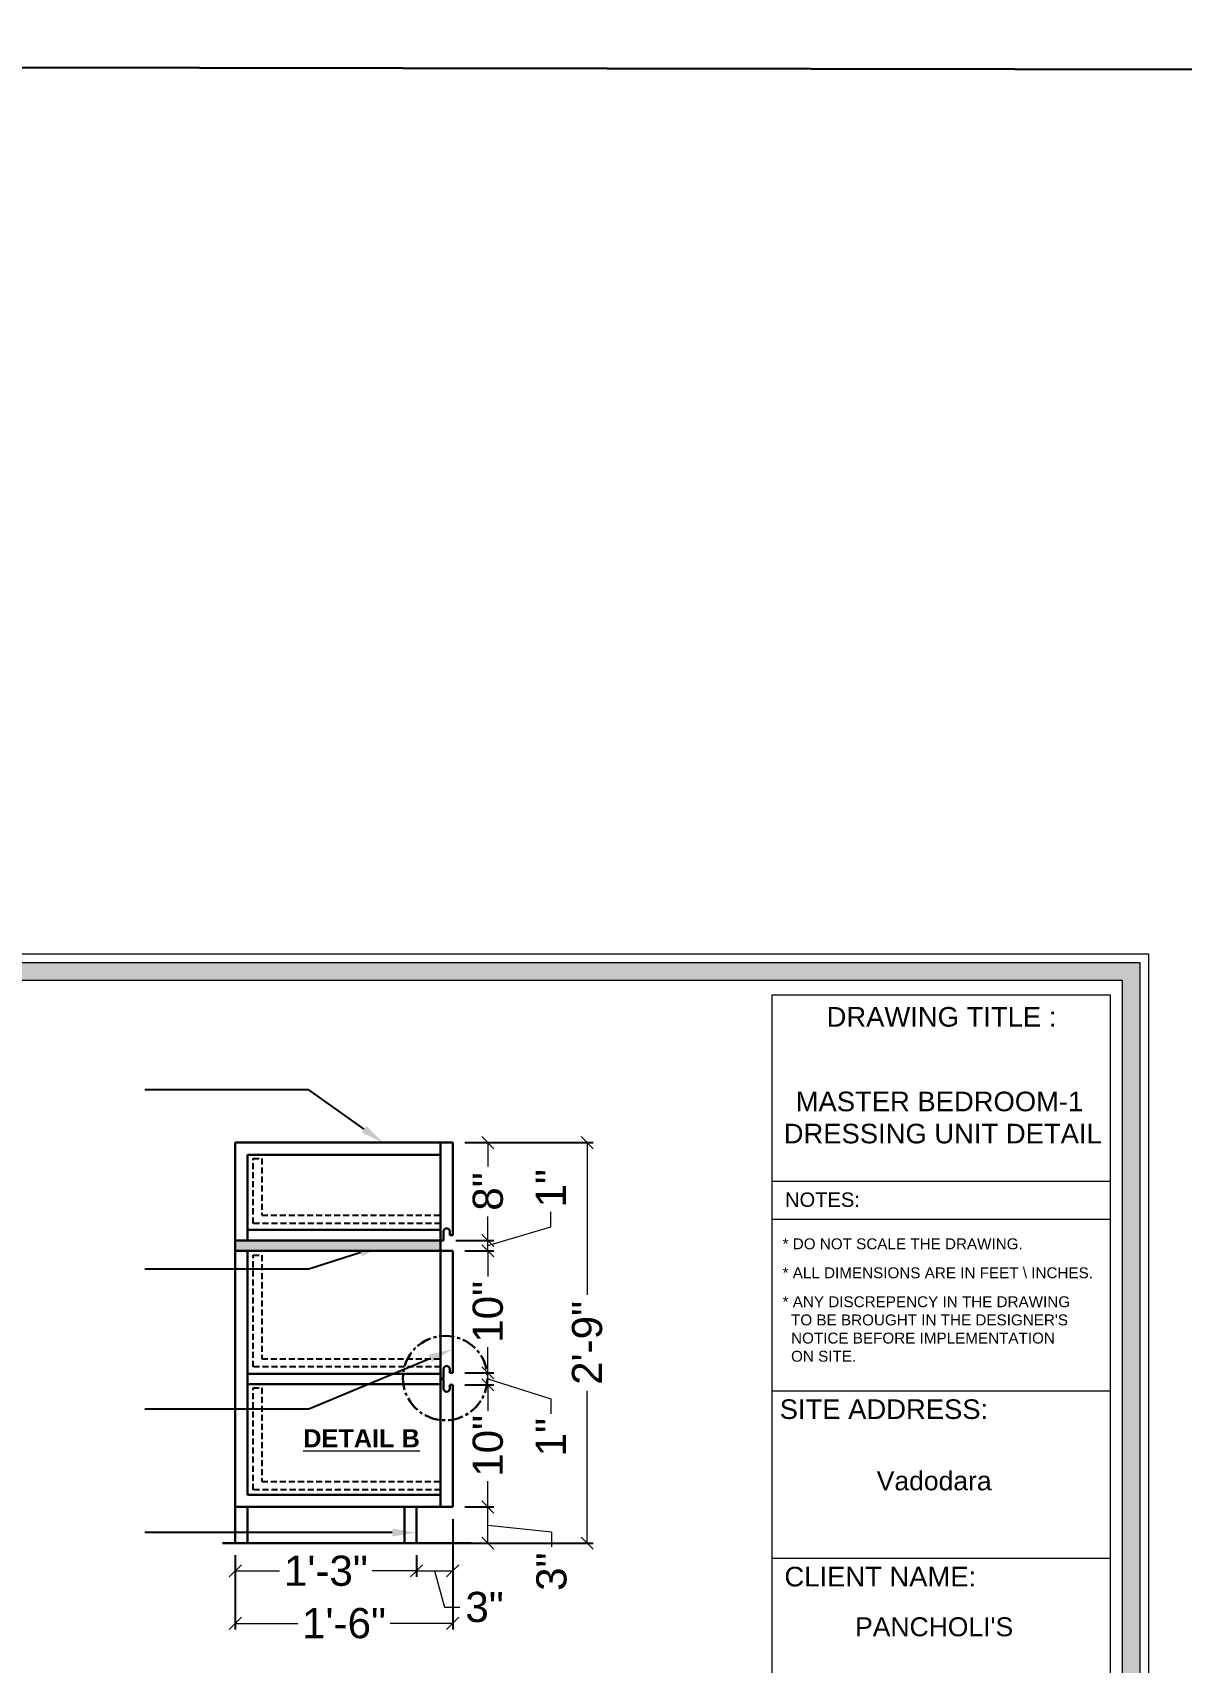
# Model space of a CAD drawing. Header units: millimetres. Extents: x 56222 to 3066687, y -650199 to -121287.
# Drawn here: x 132552.1 to 132647.2, y -183970.8 to -183835.7 of the extents above; entities that cross this region are included whole.
import ezdxf
from ezdxf import colors
from ezdxf.entities.mleader import LeaderData, LeaderLine
from ezdxf.enums import TextEntityAlignment as Align
from ezdxf.math import Vec2, Vec3

# ---------------------------------------------------------------- set-up
doc = ezdxf.new("R2010")
doc.units = ezdxf.units.MM
doc.header["$MEASUREMENT"] = 0
doc.header["$PDMODE"] = 35
for name, pattern in [('CENTER', [2, 1.25, -0.25, 0.25, -0.25]), ('DASHED2', [0.375, 0.25, -0.125]), ('DASHEDX2', [1.5, 1, -0.5])]:
    doc.linetypes.add(name, pattern=pattern)
doc.layers.get('Defpoints').update_dxf_attribs({"color": 220})
doc.layers.add('AR HATCH-7', color=7, linetype='Continuous')
for name, color, linetype, lineweight in [('DIM.', 250, 'Continuous', 13), ('dim05', 1, 'Continuous', 13), ('Dimension', 10, 'DASHEDX2', 20), ('FURNITURE', 32, 'Continuous', 9), ('NAME PLATE', 7, 'Continuous', 25), ('SECTION ( SLAB PLine )', 104, 'Continuous', 30), ('Text', 7, 'Continuous', 15), ('TILE', 14, 'Continuous', 9), ('wall', 7, 'Continuous', 30)]:
    doc.layers.add(name, color=color, linetype=linetype, lineweight=lineweight)
doc.styles.add('Arial', font='arial.ttf')
doc.styles.get("Standard").update_dxf_attribs({"font": 'arial.ttf', "height": 6})
doc.styles.add('style4', font='ARIALN.TTF')
doc.dimstyles.new('ISO-25', dxfattribs={"dimtxt": 2.5, "dimasz": 1, "dimexe": 0.5, "dimexo": 1, "dimtad": 0, "dimdec": 1, "dimlunit": 4, "dimtxsty": 'Standard', "dimblk": 'OBLIQUE', "dimcen": 2.5, "dimclrd": 1, "dimclre": 1, "dimclrt": 5, "dimadec": 0, "dimazin": 0, "dimtfac": 1, "dimtdec": 1, "dimtmove": 0, "dimatfit": 3, "dimfxl": 1, "dimlwd": -1, "dimarcsym": 0})

# ---------------------------------------------------------------- blocks, each defined once
blk = doc.blocks.new('_Oblique')
at = {"layer": 'wall', "color": 0, "lineweight": -2}
blk.add_line((-0.5, -0.5), (0.5, 0.5), dxfattribs=at)
blk = doc.blocks.new('*D301')
at = {"layer": 'Defpoints', "color": 0, "lineweight": 30, "transparency": 16777216}
for p in [(132568.89, -183960.88), (132583.89, -183960.88), (132583.89, -183963.18)]:
    blk.add_point(p, dxfattribs=at)
at = {"layer": 'dim05', "color": 1, "linetype": 'Continuous', "lineweight": -2, "transparency": 16777216}
for p, q in [((132568.89, -183961.88), (132568.89, -183963.68)), ((132583.89, -183961.88), (132583.89, -183963.68))]:
    blk.add_line(p, q, dxfattribs=at)
at = {"layer": 'dim05', "color": 1, "linetype": 'Continuous', "transparency": 16777216}
for p, q in [((132568.89, -183963.18), (132572.56, -183963.18)), ((132583.89, -183963.18), (132580.22, -183963.18))]:
    blk.add_line(p, q, dxfattribs=at)
at = {"layer": 'dim05', "color": 1, "transparency": 16777216, "rotation": 180}
blk.add_blockref('_Oblique', (132568.89, -183963.18), dxfattribs=at)
at = {"layer": 'dim05', "color": 1, "transparency": 16777216}
blk.add_blockref('_Oblique', (132583.89, -183963.18), dxfattribs=at)
at = {"layer": 'dim05', "color": 5, "lineweight": 25, "transparency": 16777216, "insert": (132576.39, -183963.18), "char_height": 2.5, "attachment_point": 5, "style": 'Arial'}
blk.add_mtext('1\'-3"', dxfattribs=at)
blk = doc.blocks.new('*D302')
at = {"layer": 'Defpoints', "color": 0, "lineweight": 30, "transparency": 16777216}
for p in [(132586.89, -183957.88), (132583.89, -183960.88), (132586.89, -183963.18)]:
    blk.add_point(p, dxfattribs=at)
at = {"layer": 'dim05', "color": 1, "linetype": 'Continuous', "lineweight": -2, "transparency": 16777216}
for p, q in [((132586.89, -183958.88), (132586.89, -183963.68)), ((132583.89, -183961.88), (132583.89, -183963.68))]:
    blk.add_line(p, q, dxfattribs=at)
at = {"layer": 'dim05', "color": 1, "linetype": 'Continuous', "transparency": 16777216}
for p, q in [((132583.89, -183963.18), (132586.89, -183963.18)), ((132585.39, -183963.18), (132586.22, -183966.18)), ((132586.22, -183966.18), (132587.47, -183966.18))]:
    blk.add_line(p, q, dxfattribs=at)
at = {"layer": 'dim05', "color": 1, "transparency": 16777216, "rotation": 180}
blk.add_blockref('_Oblique', (132583.89, -183963.18), dxfattribs=at)
at = {"layer": 'dim05', "color": 1, "transparency": 16777216}
blk.add_blockref('_Oblique', (132586.89, -183963.18), dxfattribs=at)
at = {"layer": 'dim05', "color": 5, "lineweight": 25, "transparency": 16777216, "insert": (132589.53, -183966.18), "char_height": 2.5, "attachment_point": 5, "style": 'Arial'}
blk.add_mtext('3"', dxfattribs=at)
blk = doc.blocks.new('*D303')
at = {"layer": 'Defpoints', "color": 0, "lineweight": 30, "transparency": 16777216}
for p in [(132586.89, -183957.88), (132568.89, -183960.88), (132586.89, -183967.52)]:
    blk.add_point(p, dxfattribs=at)
at = {"layer": 'dim05', "color": 1, "linetype": 'Continuous', "lineweight": -2, "transparency": 16777216}
for p, q in [((132586.89, -183958.88), (132586.89, -183968.02)), ((132568.89, -183961.88), (132568.89, -183968.02))]:
    blk.add_line(p, q, dxfattribs=at)
at = {"layer": 'dim05', "color": 1, "linetype": 'Continuous', "transparency": 16777216}
for p, q in [((132568.89, -183967.52), (132574.06, -183967.52)), ((132586.89, -183967.52), (132581.72, -183967.52))]:
    blk.add_line(p, q, dxfattribs=at)
at = {"layer": 'dim05', "color": 1, "transparency": 16777216, "rotation": 180}
blk.add_blockref('_Oblique', (132568.89, -183967.52), dxfattribs=at)
at = {"layer": 'dim05', "color": 1, "transparency": 16777216}
blk.add_blockref('_Oblique', (132586.89, -183967.52), dxfattribs=at)
at = {"layer": 'dim05', "color": 5, "lineweight": 25, "transparency": 16777216, "insert": (132577.89, -183967.52), "char_height": 2.5, "attachment_point": 5, "style": 'Arial'}
blk.add_mtext('1\'-6"', dxfattribs=at)
blk = doc.blocks.new('*D304')
at = {"layer": 'Defpoints', "color": 0, "lineweight": 30, "transparency": 16777216}
for p in [(132586.89, -183957.88), (132589.81, -183957.88), (132587.25, -183960.88)]:
    blk.add_point(p, dxfattribs=at)
at = {"layer": 'dim05', "color": 1, "linetype": 'Continuous', "lineweight": -2, "transparency": 16777216}
for p, q in [((132587.89, -183957.88), (132590.31, -183957.88)), ((132588.25, -183960.88), (132590.31, -183960.88))]:
    blk.add_line(p, q, dxfattribs=at)
at = {"layer": 'dim05', "color": 1, "linetype": 'Continuous', "transparency": 16777216}
for p, q in [((132589.81, -183960.88), (132589.81, -183957.88)), ((132589.81, -183959.38), (132595.08, -183959.93)), ((132595.08, -183959.93), (132595.08, -183961.18))]:
    blk.add_line(p, q, dxfattribs=at)
at = {"layer": 'dim05', "color": 1, "transparency": 16777216}
for p, rotation in [((132589.81, -183957.88), 90), ((132589.81, -183960.88), 270)]:
    blk.add_blockref('_Oblique', p, dxfattribs=dict(at, rotation=rotation))
at = {"layer": 'dim05', "color": 5, "lineweight": 25, "transparency": 16777216, "insert": (132595.08, -183963.24), "char_height": 2.5, "attachment_point": 5, "rotation": 90, "style": 'Arial'}
blk.add_mtext('3"', dxfattribs=at)
blk = doc.blocks.new('*D305')
at = {"layer": 'Defpoints', "color": 0, "lineweight": 30, "transparency": 16777216}
for p in [(132586.89, -183947.77), (132589.81, -183947.77), (132586.89, -183957.88)]:
    blk.add_point(p, dxfattribs=at)
at = {"layer": 'dim05', "color": 1, "linetype": 'Continuous', "lineweight": -2, "transparency": 16777216}
for p, q in [((132587.89, -183947.77), (132590.31, -183947.77)), ((132587.89, -183957.88), (132590.31, -183957.88))]:
    blk.add_line(p, q, dxfattribs=at)
at = {"layer": 'dim05', "color": 1, "linetype": 'Continuous', "transparency": 16777216}
for p, q in [((132589.81, -183947.77), (132589.81, -183949.91)), ((132589.81, -183957.88), (132589.81, -183955.74))]:
    blk.add_line(p, q, dxfattribs=at)
at = {"layer": 'dim05', "color": 1, "transparency": 16777216}
for p, rotation in [((132589.81, -183947.77), 90), ((132589.81, -183957.88), 270)]:
    blk.add_blockref('_Oblique', p, dxfattribs=dict(at, rotation=rotation))
at = {"layer": 'dim05', "color": 5, "lineweight": 25, "transparency": 16777216, "insert": (132589.81, -183952.82), "char_height": 2.5, "attachment_point": 5, "rotation": 90, "style": 'Arial'}
blk.add_mtext('10"', dxfattribs=at)
blk = doc.blocks.new('*D306')
at = {"layer": 'Defpoints', "color": 0, "lineweight": 30, "transparency": 16777216}
for p in [(132586.89, -183946.77), (132589.81, -183946.77), (132586.89, -183947.77)]:
    blk.add_point(p, dxfattribs=at)
at = {"layer": 'dim05', "color": 1, "linetype": 'Continuous', "transparency": 16777216}
for p, q in [((132589.81, -183946.77), (132589.81, -183945.77)), ((132589.81, -183947.77), (132589.81, -183946.77)), ((132589.81, -183947.77), (132589.81, -183946.77)), ((132589.81, -183947.27), (132595.02, -183948.91)), ((132589.81, -183947.77), (132589.81, -183948.77)), ((132595.02, -183948.91), (132595.02, -183950.16))]:
    blk.add_line(p, q, dxfattribs=at)
at = {"layer": 'dim05', "color": 1, "linetype": 'Continuous', "lineweight": -2, "transparency": 16777216}
for p, q in [((132587.89, -183946.77), (132590.31, -183946.77)), ((132587.89, -183947.77), (132590.31, -183947.77))]:
    blk.add_line(p, q, dxfattribs=at)
at = {"layer": 'dim05', "color": 1, "transparency": 16777216}
for p, rotation in [((132589.81, -183946.77), 270), ((132589.81, -183947.77), 90)]:
    blk.add_blockref('_Oblique', p, dxfattribs=dict(at, rotation=rotation))
at = {"layer": 'dim05', "color": 5, "lineweight": 25, "transparency": 16777216, "insert": (132595.02, -183952.1), "char_height": 2.5, "attachment_point": 5, "rotation": 90, "style": 'Arial'}
blk.add_mtext('1"', dxfattribs=at)
blk = doc.blocks.new('*D307')
at = {"layer": 'Defpoints', "color": 0, "lineweight": 30, "transparency": 16777216}
for p in [(132586.89, -183936.67), (132589.81, -183936.67), (132586.89, -183946.77)]:
    blk.add_point(p, dxfattribs=at)
at = {"layer": 'dim05', "color": 1, "linetype": 'Continuous', "lineweight": -2, "transparency": 16777216}
for p, q in [((132587.89, -183936.67), (132590.31, -183936.67)), ((132587.89, -183946.77), (132590.31, -183946.77))]:
    blk.add_line(p, q, dxfattribs=at)
at = {"layer": 'dim05', "color": 1, "linetype": 'Continuous', "transparency": 16777216}
for p, q in [((132589.81, -183936.67), (132589.81, -183938.8)), ((132589.81, -183946.77), (132589.81, -183944.63))]:
    blk.add_line(p, q, dxfattribs=at)
at = {"layer": 'dim05', "color": 1, "transparency": 16777216}
for p, rotation in [((132589.81, -183936.67), 90), ((132589.81, -183946.77), 270)]:
    blk.add_blockref('_Oblique', p, dxfattribs=dict(at, rotation=rotation))
at = {"layer": 'dim05', "color": 5, "lineweight": 25, "transparency": 16777216, "insert": (132589.81, -183941.72), "char_height": 2.5, "attachment_point": 5, "rotation": 90, "style": 'Arial'}
blk.add_mtext('10"', dxfattribs=at)
blk = doc.blocks.new('*D308')
at = {"layer": 'Defpoints', "color": 0, "lineweight": 30, "transparency": 16777216}
for p in [(132586.14, -183935.8), (132589.81, -183935.8), (132586.89, -183936.67)]:
    blk.add_point(p, dxfattribs=at)
at = {"layer": 'dim05', "color": 1, "linetype": 'Continuous', "transparency": 16777216}
for p, q in [((132595.02, -183934.67), (132595.02, -183933.42)), ((132589.81, -183936.23), (132595.02, -183934.67)), ((132589.81, -183935.8), (132589.81, -183934.8)), ((132589.81, -183936.67), (132589.81, -183935.8)), ((132589.81, -183936.67), (132589.81, -183935.8)), ((132589.81, -183936.67), (132589.81, -183937.67))]:
    blk.add_line(p, q, dxfattribs=at)
at = {"layer": 'dim05', "color": 1, "linetype": 'Continuous', "lineweight": -2, "transparency": 16777216}
for p, q in [((132587.14, -183935.8), (132590.31, -183935.8)), ((132587.89, -183936.67), (132590.31, -183936.67))]:
    blk.add_line(p, q, dxfattribs=at)
at = {"layer": 'dim05', "color": 1, "transparency": 16777216}
for p, rotation in [((132589.81, -183935.8), 270), ((132589.81, -183936.67), 90)]:
    blk.add_blockref('_Oblique', p, dxfattribs=dict(at, rotation=rotation))
at = {"layer": 'dim05', "color": 5, "lineweight": 25, "transparency": 16777216, "insert": (132595.02, -183931.48), "char_height": 2.5, "attachment_point": 5, "rotation": 90, "style": 'Arial'}
blk.add_mtext('1"', dxfattribs=at)
blk = doc.blocks.new('*D309')
at = {"layer": 'Defpoints', "color": 0, "lineweight": 30, "transparency": 16777216}
for p in [(132586.89, -183927.7), (132589.81, -183927.7), (132586.14, -183935.8)]:
    blk.add_point(p, dxfattribs=at)
at = {"layer": 'dim05', "color": 1, "linetype": 'Continuous', "lineweight": -2, "transparency": 16777216}
for p, q in [((132587.89, -183927.7), (132590.31, -183927.7)), ((132587.14, -183935.8), (132590.31, -183935.8))]:
    blk.add_line(p, q, dxfattribs=at)
at = {"layer": 'dim05', "color": 1, "linetype": 'Continuous', "transparency": 16777216}
for p, q in [((132589.81, -183927.7), (132589.81, -183929.69)), ((132589.81, -183935.8), (132589.81, -183933.81))]:
    blk.add_line(p, q, dxfattribs=at)
at = {"layer": 'dim05', "color": 1, "transparency": 16777216}
for p, rotation in [((132589.81, -183927.7), 90), ((132589.81, -183935.8), 270)]:
    blk.add_blockref('_Oblique', p, dxfattribs=dict(at, rotation=rotation))
at = {"layer": 'dim05', "color": 5, "lineweight": 25, "transparency": 16777216, "insert": (132589.81, -183931.75), "char_height": 2.5, "attachment_point": 5, "rotation": 90, "style": 'Arial'}
blk.add_mtext('8"', dxfattribs=at)
blk = doc.blocks.new('*D331')
at = {"layer": 'Defpoints', "color": 0, "lineweight": 30, "transparency": 16777216}
for p in [(132586.89, -183927.7), (132583.88, -183960.88), (132598.03, -183960.88)]:
    blk.add_point(p, dxfattribs=at)
at = {"layer": 'dim05', "color": 1, "linetype": 'Continuous', "lineweight": -2, "transparency": 16777216}
for p, q in [((132587.89, -183927.7), (132598.53, -183927.7)), ((132584.88, -183960.88), (132598.53, -183960.88))]:
    blk.add_line(p, q, dxfattribs=at)
at = {"layer": 'dim05', "color": 1, "linetype": 'Continuous', "transparency": 16777216}
for p, q in [((132598.03, -183927.7), (132598.03, -183940.32)), ((132598.03, -183960.88), (132598.03, -183948.26))]:
    blk.add_line(p, q, dxfattribs=at)
at = {"layer": 'dim05', "color": 1, "transparency": 16777216}
for p, rotation in [((132598.03, -183927.7), 90), ((132598.03, -183960.88), 270)]:
    blk.add_blockref('_Oblique', p, dxfattribs=dict(at, rotation=rotation))
at = {"layer": 'dim05', "color": 5, "lineweight": 25, "transparency": 16777216, "insert": (132598.03, -183944.29), "char_height": 2.5, "attachment_point": 5, "rotation": 90, "style": 'Arial'}
blk.add_mtext('2\'-9"', dxfattribs=at)

msp = doc.modelspace()

# ---------------------------------------------------------------- hatches: boundary and pattern name
at = {"layer": 'AR HATCH-7', "linetype": 'CENTER', "lineweight": 30, "true_color": 0xc8c92d}
h = msp.add_hatch(color=52, dxfattribs=at)
h.dxf.hatch_style = 1
h.paths.add_polyline_path([(132585.89, -183935.8), (132568.89, -183935.8), (132568.89, -183936.67), (132585.89, -183936.67)])
at = {"layer": 'Dimension', "linetype": 'Continuous', "true_color": 0xd39e00}
h = msp.add_hatch(color=42, dxfattribs=at)
h.paths.add_polyline_path([(132435.51, -183912.78), (132435.51, -184059.39), (132643.79, -184059.39), (132643.79, -183912.78)])
h.paths.add_polyline_path([(132436.97, -183914.25), (132642.33, -183914.25), (132642.33, -184057.93), (132436.97, -184057.93)], flags=16)

# ---------------------------------------------------------------- linework, layer by layer
at = {"layer": 'dim05', "color": 242, "linetype": 'CENTER', "lineweight": 30, "true_color": 0xcd2027}
msp.add_circle((132586.27, -183947.2), 3.5, dxfattribs=at)
at = {"layer": 'Dimension', "color": 42, "linetype": 'Continuous', "true_color": 0xd39e00}
for p, q in [((132641.34, -183930.91), (132613.35, -183930.91)), ((132641.34, -183934.07), (132613.35, -183934.07)), ((132641.34, -183948.29), (132613.35, -183948.29)), ((132641.34, -183962.16), (132613.35, -183962.16))]:
    msp.add_line(p, q, dxfattribs=at)
for points in [[(132434.78, -183912.05), (132644.52, -183912.05), (132644.52, -184060.12), (132434.78, -184060.12)], [(132435.51, -183912.78), (132643.79, -183912.78), (132643.79, -184059.39), (132435.51, -184059.39)], [(132436.97, -183914.25), (132642.33, -183914.25), (132642.33, -184057.93), (132436.97, -184057.93)]]:
    msp.add_lwpolyline(points, close=True, dxfattribs=at)
at = {"layer": 'Dimension', "color": 42, "linetype": 'ByBlock', "true_color": 0xd39e00}
msp.add_lwpolyline([(132613.35, -184056.72), (132613.35, -183915.45), (132641.34, -183915.45), (132641.34, -184056.72)], close=True, dxfattribs=at)
at = {"layer": 'FURNITURE', "lineweight": 30}
for p, q in [((132568.89, -183960.88), (132568.89, -183927.7)), ((132568.89, -183927.7), (132586.89, -183927.7)), ((132585.89, -183927.7), (132585.89, -183935.8)), ((132586.89, -183927.7), (132586.89, -183935.36)), ((132569.89, -183935.8), (132569.89, -183928.7)), ((132569.89, -183928.7), (132585.89, -183928.7)), ((132569.89, -183956.88), (132569.89, -183936.67)), ((132585.89, -183936.67), (132585.89, -183957.88)), ((132585.89, -183936.67), (132586.89, -183936.67)), ((132586.89, -183936.67), (132586.89, -183946.77)), ((132586.89, -183947.77), (132586.89, -183957.88)), ((132586.89, -183957.88), (132568.89, -183957.88)), ((132585.89, -183956.88), (132569.89, -183956.88)), ((132569.89, -183960.88), (132569.89, -183957.88)), ((132582.89, -183957.88), (132582.89, -183960.88)), ((132583.89, -183957.88), (132583.89, -183960.88)), ((132569.89, -183960.88), (132568.89, -183960.88)), ((132585.89, -183960.88), (132586.89, -183960.88))]:
    msp.add_line(p, q, dxfattribs=at)
at = {"layer": 'FURNITURE', "lineweight": 30, "ltscale": 0.5}
for p, q in [((132585.89, -183936.67), (132585.89, -183934.4)), ((132586.14, -183935.8), (132585.89, -183935.8)), ((132586.14, -183935.05), (132586.14, -183935.8)), ((132586.64, -183935.05), (132586.64, -183935.36)), ((132586.64, -183935.36), (132586.89, -183935.36)), ((132586.14, -183946.46), (132586.14, -183947.25)), ((132586.64, -183946.46), (132586.64, -183946.77)), ((132586.64, -183946.77), (132586.89, -183946.77)), ((132586.14, -183947.25), (132585.89, -183947.25)), ((132586.14, -183947.29), (132585.89, -183947.29)), ((132586.14, -183948.09), (132586.14, -183947.29)), ((132586.64, -183947.77), (132586.89, -183947.77)), ((132586.64, -183947.77), (132586.64, -183948.09))]:
    msp.add_line(p, q, dxfattribs=at)
at = {"layer": 'FURNITURE', "linetype": 'DASHED2', "lineweight": 25, "ltscale": 2, "elevation": 0}
for points in [[(132585.89, -183934.39), (132570.37, -183934.39), (132570.37, -183929.01), (132571.08, -183929.01), (132571.08, -183933.71), (132585.89, -183933.71)], [(132585.89, -183946.28), (132570.37, -183946.28), (132570.37, -183937.02), (132571.08, -183937.02), (132571.08, -183945.6), (132585.89, -183945.6)], [(132585.89, -183956.46), (132570.37, -183956.46), (132570.37, -183948), (132571.08, -183948), (132571.08, -183955.78), (132585.89, -183955.78)]]:
    msp.add_lwpolyline(points, dxfattribs=at)
at = {"layer": 'FURNITURE', "lineweight": 30}
for points in [[(132569.89, -183934.93), (132585.89, -183934.93), (132585.89, -183935.8), (132569.89, -183935.8)], [(132568.89, -183935.8), (132585.89, -183935.8), (132585.89, -183936.67), (132568.89, -183936.67)], [(132569.89, -183946.84), (132585.89, -183946.84), (132585.89, -183947.71), (132569.89, -183947.71)]]:
    msp.add_lwpolyline(points, close=True, dxfattribs=at)
at = {"layer": 'FURNITURE', "lineweight": 30, "ltscale": 0.5}
for centre, start, end in [((132586.39, -183935.05), 0, 180), ((132586.39, -183946.46), 0, 180), ((132586.39, -183948.09), 180, 0)]:
    msp.add_arc(centre, 0.25, start, end, dxfattribs=at)
at = {"layer": 'SECTION ( SLAB PLine )', "color": 1}
msp.add_line((132567.83, -183960.88), (132588.42, -183960.88), dxfattribs=at)
at = {"layer": 'TILE', "color": 3, "lineweight": 30}
msp.add_lwpolyline([(130964.58, -183835.75), (133130.68, -183839.68), (133130.68, -184636.78), (130964.58, -184632.85)], close=True, dxfattribs=at)

# ---------------------------------------------------------------- texts
at = {"layer": 'DIM.', "color": 1, "insert": (132574.51, -183951.44), "char_height": 1.5, "attachment_point": 1}
msp.add_mtext_dynamic_manual_height_columns('{\\fArial|b1|i0|c0|p34;\\LDETAIL B}', width=111.5588, gutter_width=1, heights=[0], dxfattribs=at)
at = {"layer": 'NAME PLATE', "style": 'Arial'}
for s, height, p in [('DRAWING TITLE : ', 1.6236, (132627.68, -183918.09)), ('MASTER BEDROOM-1', 1.6236, (132627.2, -183925.1)), ('DRESSING UNIT DETAIL', 1.6236, (132627.47, -183927.76)), ('NOTES:', 1.193, (132617.51, -183933.02)), ('SITE ADDRESS:', 1.6236, (132622.6, -183950.59)), ('Vadodara', 1.57, (132626.76, -183956.5)), ('CLIENT NAME:', 1.6236, (132622.3, -183964.46)), ("PANCHOLI'S", 1.57, (132626.76, -183968.59))]:
    msp.add_text(s, height=height, dxfattribs=at).set_placement(p, align=Align.CENTER)
at = {"layer": 'NAME PLATE', "char_height": 0.9023, "width": 34.8599, "attachment_point": 1, "style": 'Arial'}
for s, insert in [('* DO NOT SCALE THE DRAWING.', (132614.21, -183935.63)), ('* ALL DIMENSIONS ARE IN FEET \\\\ INCHES.', (132614.21, -183938.03)), ("* ANY DISCREPENCY IN THE DRAWING \\P  TO BE BROUGHT IN THE DESIGNER'S\\P  NOTICE BEFORE IMPLEMENTATION \\P  ON SITE.", (132614.21, -183940.43))]:
    msp.add_mtext(s, dxfattribs=dict(at, insert=insert))

# ---------------------------------------------------------------- dimensions: what is measured, and where the dimension line sits
at = {"layer": 'dim05', "color": 27, "lineweight": 25, "true_color": 0x7d5120}
for base, p1, p2, picture, middle in [((132598.03, -183960.88), (132586.89, -183927.7), (132583.88, -183960.88), '*D331', (132598.03, -183944.29)), ((132589.81, -183927.7), (132586.14, -183935.8), (132586.89, -183927.7), '*D309', (132589.81, -183931.75)), ((132589.81, -183935.8), (132586.89, -183936.67), (132586.14, -183935.8), '*D308', (132595.02, -183932.8)), ((132589.81, -183936.67), (132586.89, -183946.77), (132586.89, -183936.67), '*D307', (132589.81, -183941.72)), ((132589.81, -183947.77), (132586.89, -183957.88), (132586.89, -183947.77), '*D305', (132589.81, -183952.82))]:
    dim = msp.add_linear_dim(base=base, p1=p1, p2=p2, angle=90, dimstyle='ISO-25', override={"dimtxsty": 'Arial', "dimtmove": 1}, dxfattribs=at)
    dim.commit()
    dim.dimension.update_dxf_attribs({"geometry": picture, "text_midpoint": middle})
for base, p1, p2, picture, middle in [((132589.81, -183946.77), (132586.89, -183947.77), (132586.89, -183946.77), '*D306', (132595.02, -183950.78)), ((132589.81, -183957.88), (132587.25, -183960.88), (132586.89, -183957.88), '*D304', (132595.08, -183961.81))]:
    dim = msp.add_linear_dim(base=base, p1=p1, p2=p2, angle=90, dimstyle='ISO-25', override={"dimtxsty": 'Arial', "dimtmove": 1}, dxfattribs=at)
    dim.commit()
    dim.dimension.update_dxf_attribs({"geometry": picture, "text_midpoint": middle, "dimtype": 160})
for base, p2, picture, middle in [((132586.89, -183967.52), (132586.89, -183957.88), '*D303', (132577.89, -183967.52)), ((132583.89, -183963.18), (132583.89, -183960.88), '*D301', (132576.39, -183963.18))]:
    dim = msp.add_linear_dim(base=base, p1=(132568.89, -183960.88), p2=p2, dimstyle='ISO-25', override={"dimtxsty": 'Arial', "dimtmove": 1}, dxfattribs=at)
    dim.commit()
    dim.dimension.update_dxf_attribs({"geometry": picture, "text_midpoint": middle})
dim = msp.add_linear_dim(base=(132586.89, -183963.18), p1=(132583.89, -183960.88), p2=(132586.89, -183957.88), dimstyle='ISO-25', override={"dimtxsty": 'Arial', "dimtmove": 1}, dxfattribs=at)
dim.commit()
dim.dimension.update_dxf_attribs({"geometry": '*D302', "text_midpoint": (132588.1, -183966.18), "dimtype": 160})

# ---------------------------------------------------------------- leaders
at = {"layer": 'Text', "color": 1, "lineweight": 0, "ltscale": 20}
ml = msp.add_multileader_mtext('Standard', dxfattribs=at)
ml.set_content('', color=1, style='style4')
ml.set_leader_properties()
ml.build(insert=Vec2(0, 0))
ml.multileader.update_dxf_attribs({"dogleg_length": 7.36, "arrow_head_size": 2})
ctx = ml.context
ctx.base_point, ctx.char_height, ctx.arrow_head_size, ctx.landing_gap_size, ctx.plane_origin = Vec3(132560.59, -183923.32), 3, 2, 0.4, Vec3(132575.35, -183923.32)
ctx.text_align_type = 1
notes = []
notes.append((ctx, [(0, (1, 1, 0), (132574.98, -183923.32), (-1, 0), 13.59, [(0, [(132581.19, -183927.75)], 0, [])])]))
ctx.mtext.insert, ctx.mtext.alignment = Vec3(132560.99, -183921.82), 2
ml = msp.add_multileader_mtext('Standard', dxfattribs=at)
ml.set_content('', color=1, style='style4')
ml.set_leader_properties()
ml.build(insert=Vec2(0, 0))
ml.multileader.update_dxf_attribs({"dogleg_length": 7.36, "arrow_head_size": 2})
ctx = ml.context
ctx.base_point, ctx.char_height, ctx.arrow_head_size, ctx.landing_gap_size, ctx.plane_origin = Vec3(132560.59, -183938.17, 0), 3, 2, 0.4, Vec3(132575.35, -183938.17, 0)
ctx.text_align_type = 1
notes.append((ctx, [(0, (1, 1, 0), (132574.98, -183938.17, 0), (-1, 0), 13.59, [(0, [(132581.19, -183936.2, 0)], 0, [])])]))
ctx.mtext.insert, ctx.mtext.alignment = Vec3(132560.99, -183936.67, 0), 2
ml = msp.add_multileader_mtext('Standard', dxfattribs=at)
ml.set_content('', color=1, style='style4')
ml.set_leader_properties()
ml.build(insert=Vec2(0, 0))
ml.multileader.update_dxf_attribs({"dogleg_length": 7.36, "arrow_head_size": 2})
ctx = ml.context
ctx.base_point, ctx.char_height, ctx.arrow_head_size, ctx.landing_gap_size, ctx.plane_origin = Vec3(132560.59, -183949.77, 0), 3, 2, 0.4, Vec3(132575.35, -183948.48, 0)
ctx.text_align_type = 1
notes.append((ctx, [(0, (1, 1, 0), (132574.98, -183949.77, 0), (-1, 0), 13.59, [(0, [(132586.89, -183944.8, 0)], 0, [])])]))
ctx.mtext.insert, ctx.mtext.alignment = Vec3(132560.99, -183948.27, 0), 2
ml = msp.add_multileader_mtext('Standard', dxfattribs=at)
ml.set_content('', color=1, style='style4')
ml.set_leader_properties()
ml.build(insert=Vec2(0, 0))
ml.multileader.update_dxf_attribs({"dogleg_length": 7.36, "arrow_head_size": 2})
ctx = ml.context
ctx.base_point, ctx.char_height, ctx.arrow_head_size, ctx.landing_gap_size, ctx.plane_origin = Vec3(132560.59, -183960, 0), 3, 2, 0.4, Vec3(132575.35, -183960, 0)
ctx.text_align_type = 1
notes.append((ctx, [(0, (1, 1, 0), (132574.98, -183960, 0), (-1, 0), 13.59, [(0, [(132583.89, -183960, 0)], 0, [])])]))
ctx.mtext.insert, ctx.mtext.alignment = Vec3(132560.99, -183958.5, 0), 2
for ctx, leaders in notes:
    for number, flags, end, landing, length, lines in leaders:
        leader = LeaderData()
        leader.index, (leader.has_last_leader_line, leader.has_dogleg_vector, leader.attachment_direction) = number, flags
        leader.last_leader_point, leader.dogleg_vector, leader.dogleg_length = Vec3(end), Vec3(landing), length
        for number, points, colour, breaks in lines:
            line = LeaderLine()
            line.index, line.vertices, line.color, line.breaks = number, Vec3.list(points), colors.encode_raw_color(colour), breaks
            leader.lines.append(line)
        ctx.leaders.append(leader)

doc.saveas('drawing.dxf')
